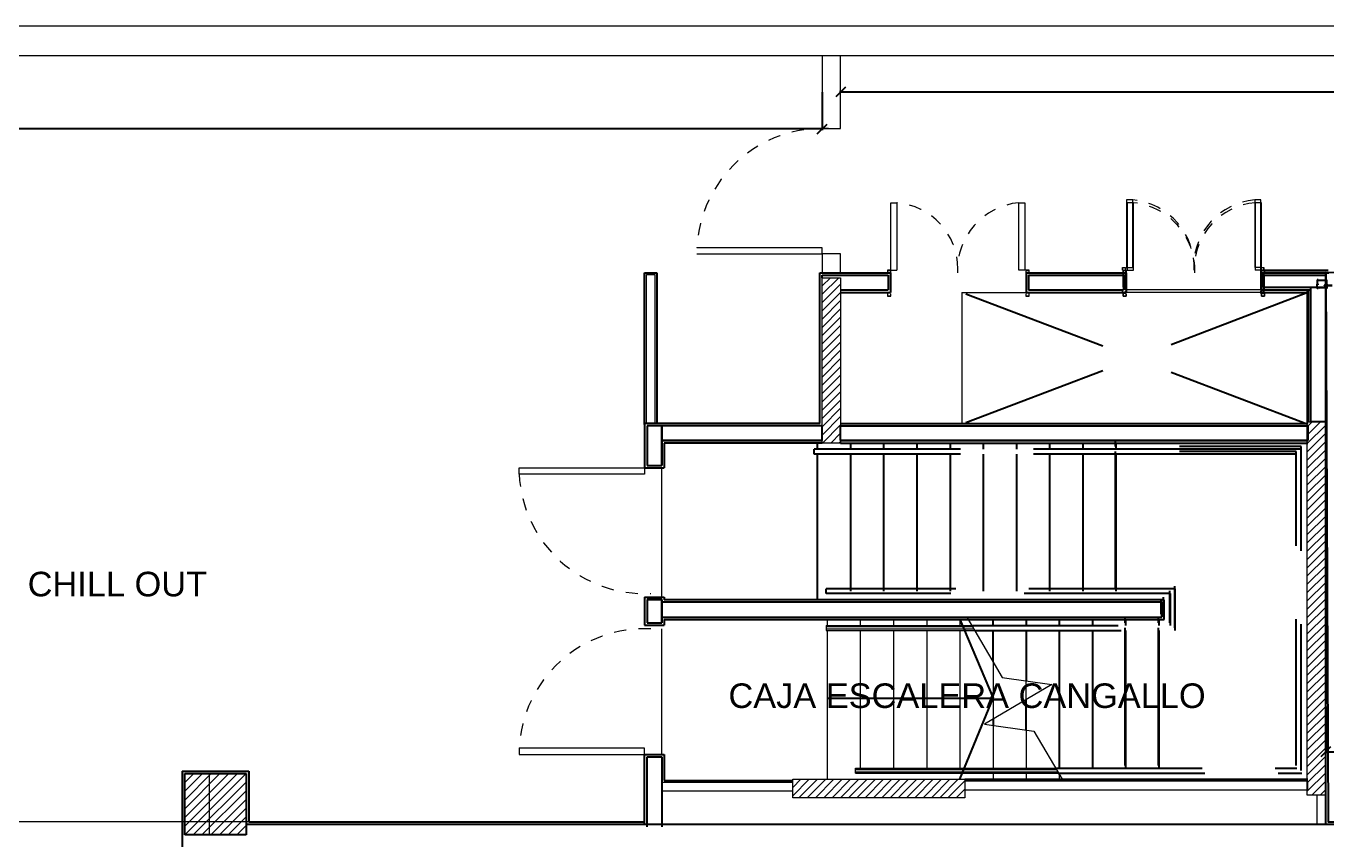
# Model space of a CAD drawing. Header units: millimetres. Extents: x 182 to 305, y 81 to 164.
# Drawn here: x 258.59 to 269.18, y 109.81 to 116.43 of the extents above; entities that cross this region are included whole.
import ezdxf

# ---------------------------------------------------------------- set-up
doc = ezdxf.new("R2010")
doc.units = ezdxf.units.MM
for name, pattern in [('Dash 1_16_', [0.003174, 0.001587, -0.001587]), ('Hidden', [7.14375, 4.7625, -2.38125]), ('Overhead', [3.96875, 2.38125, -1.5875])]:
    doc.linetypes.add(name, pattern=pattern)
for name, color, linetype in [('0 corte 1', 7, 'Continuous'), ('ACCESORIOS', 7, 'Continuous'), ('C', 7, 'Continuous'), ('DURLOCK', 7, 'Continuous'), ('estructura', 7, 'Continuous'), ('HATCH LADRILLO COMUN', 7, 'Continuous'), ('HATCH LADRILLO HUECO 12', 7, 'Continuous'), ('LADRILLO HU 018', 7, 'Continuous'), ('LADRILLO HU 12', 7, 'Continuous'), ('Lineas Proyecciones', 7, 'Hidden'), ('REVOQUES', 7, 'Continuous'), ('Sectores', 3, 'Continuous'), ('TXT', 7, 'Continuous')]:
    doc.layers.add(name, color=color, linetype=linetype)
for name, color, linetype, lineweight in [('A-DOORSYM', 7, 'Continuous', 9), ('A-FLORHRM', 7, 'Continuous', 9), ('A-FLOROTM', 7, 'Continuous', 9), ('A-FLORSTM', 7, 'Continuous', 9), ('A-WALL', 7, 'Continuous', 9), ('DIMENSION', 1, 'Continuous', 25), ('S-COLSPRM', 7, 'Continuous', 9), ('TAB-SUB', 7, 'Continuous', 9)]:
    doc.layers.add(name, color=color, linetype=linetype, lineweight=lineweight)
doc.styles.add('ARIALNARROW', font='ARIALN.TTF')
doc.styles.add('MtXpl_Arial_Unicode_', font='ARIALUNI.ttf')
doc.dimstyles.new('C', dxfattribs={"dimscale": 1.5, "dimtxt": 0.15, "dimasz": 0.08, "dimexe": 0.01, "dimexo": 0, "dimgap": 0.025, "dimtad": 1, "dimzin": 0, "dimdsep": 46, "dimtxsty": 'ARIALNARROW', "dimblk": 'OBLIQUE', "dimcen": 0, "dimclrd": 256, "dimclre": 256, "dimclrt": 256, "dimadec": 0, "dimazin": 0, "dimtfac": 1.666667, "dimtofl": 0, "dimtmove": 0, "dimatfit": 0, "dimldrblk": 'OBLIQUE', "dimfxl": 0.1, "dimtolj": 1, "dimtzin": 0, "dimarcsym": 0})

# ---------------------------------------------------------------- blocks, each defined once
blk = doc.blocks.new('_Oblique')
at = {"layer": 'estructura', "color": 0, "lineweight": -2}
blk.add_line((-0.5, -0.5), (0.5, 0.5), dxfattribs=at)
blk = doc.blocks.new('*D37')
at = {"layer": 'Defpoints', "color": 0}
for p in [(269.166106, 110.899075), (273.386109, 110.531379), (273.386109, 110.531379)]:
    blk.add_point(p, dxfattribs=at)
at = {"layer": 'DIMENSION', "lineweight": -2}
for p, q in [((269.166106, 110.899075), (269.166106, 110.521379)), ((269.166106, 110.531379), (273.386109, 110.531379)), ((273.386109, 110.531379), (273.386109, 110.521379))]:
    blk.add_line(p, q, dxfattribs=at)
at = {"layer": 'DIMENSION', "lineweight": -2, "xscale": 0.08, "yscale": 0.08, "zscale": 0.08, "rotation": 180}
blk.add_blockref('_Oblique', (269.166106, 110.531379), dxfattribs=at)
at = {"layer": 'DIMENSION', "lineweight": -2, "xscale": 0.08, "yscale": 0.08, "zscale": 0.08}
blk.add_blockref('_Oblique', (273.386109, 110.531379), dxfattribs=at)
at = {"layer": 'DIMENSION', "insert": (271.276107, 110.631679), "char_height": 0.15, "attachment_point": 5, "style": 'ARIALNARROW'}
blk.add_mtext('\\A1;4.22', dxfattribs=at)
blk = doc.blocks.new('*D51')
at = {"layer": 'Defpoints', "color": 0}
for p in [(265.220788, 115.897484), (265.220788, 115.897484), (278.801539, 114.575899)]:
    blk.add_point(p, dxfattribs=at)
at = {"layer": 'DIMENSION', "lineweight": -2}
for p, q in [((265.220788, 115.897484), (265.220788, 115.907484)), ((278.801539, 115.897484), (265.220788, 115.897484)), ((278.801539, 114.575899), (278.801539, 115.907484))]:
    blk.add_line(p, q, dxfattribs=at)
at = {"layer": 'DIMENSION', "lineweight": -2, "xscale": 0.08, "yscale": 0.08, "zscale": 0.08, "rotation": 180}
blk.add_blockref('_Oblique', (265.220788, 115.897484), dxfattribs=at)
at = {"layer": 'DIMENSION', "lineweight": -2, "xscale": 0.08, "yscale": 0.08, "zscale": 0.08}
blk.add_blockref('_Oblique', (278.801539, 115.897484), dxfattribs=at)
at = {"layer": 'DIMENSION', "insert": (272.011164, 115.999061), "char_height": 0.15, "attachment_point": 5, "style": 'ARIALNARROW'}
blk.add_mtext('\\A1;13.58', dxfattribs=at)
blk = doc.blocks.new('*D53')
at = {"layer": 'Defpoints', "color": 0}
for p in [(240.086106, 115.897484), (265.070788, 115.897484), (240.086106, 115.597484)]:
    blk.add_point(p, dxfattribs=at)
at = {"layer": 'DIMENSION', "lineweight": -2}
for p, q in [((240.086106, 115.897484), (240.086106, 115.587484)), ((265.070788, 115.897484), (265.070788, 115.587484)), ((265.070788, 115.597484), (240.086106, 115.597484))]:
    blk.add_line(p, q, dxfattribs=at)
at = {"layer": 'DIMENSION', "lineweight": -2, "xscale": 0.08, "yscale": 0.08, "zscale": 0.08, "rotation": 180}
blk.add_blockref('_Oblique', (240.086106, 115.597484), dxfattribs=at)
at = {"layer": 'DIMENSION', "lineweight": -2, "xscale": 0.08, "yscale": 0.08, "zscale": 0.08}
blk.add_blockref('_Oblique', (265.070788, 115.597484), dxfattribs=at)
at = {"layer": 'DIMENSION', "insert": (252.578447, 115.699061), "char_height": 0.15, "attachment_point": 5, "style": 'ARIALNARROW'}
blk.add_mtext('\\A1;24.98', dxfattribs=at)

msp = doc.modelspace()

# ---------------------------------------------------------------- linework, layer by layer
at = {"color": 252, "ltscale": 0.01}
msp.add_lwpolyline([(269.166106, 114.429649), (269.186106, 109.962148), (277.780636, 109.962148), (277.701952, 114.344624)], close=True, dxfattribs=at)
at = {"layer": '0 corte 1', "color": 252}
for p, q in [((269.104222, 114.369649), (269.096106, 114.369649)), ((269.096106, 114.369649), (269.096106, 114.334866)), ((269.096106, 114.334866), (269.101903, 114.334866)), ((269.096106, 114.300084), (269.096106, 114.334866)), ((269.096106, 114.334866), (269.101903, 114.334866)), ((269.104222, 114.300084), (269.096106, 114.300084)), ((269.101903, 114.334866), (269.101903, 114.340663)), ((269.101903, 114.334866), (269.101903, 114.329069)), ((269.108321, 114.36555), (269.104222, 114.369649)), ((269.108321, 114.304183), (269.104222, 114.300084)), ((269.163891, 114.36555), (269.108321, 114.36555)), ((269.163891, 114.304183), (269.108321, 114.304183)), ((269.16799, 114.369649), (269.163891, 114.36555)), ((269.16799, 114.300084), (269.163891, 114.304183)), ((269.176106, 114.369649), (269.16799, 114.369649)), ((269.176106, 114.300084), (269.16799, 114.300084)), ((269.170309, 114.340663), (269.170309, 114.334866)), ((269.170309, 114.334866), (269.176106, 114.334866)), ((269.170309, 114.329069), (269.170309, 114.334866)), ((269.170309, 114.334866), (269.176106, 114.334866)), ((269.176106, 114.334866), (269.176106, 114.369649)), ((269.176106, 114.334866), (269.176106, 114.300084))]:
    msp.add_line(p, q, dxfattribs=at)
at = {"layer": 'A-DOORSYM', "color": 252}
for p, q in [((265.628277, 114.997483), (265.678277, 114.997483)), ((265.628277, 114.447483), (265.628277, 114.997483)), ((265.678277, 114.997483), (265.678277, 114.447483)), ((266.669777, 114.447483), (266.669777, 114.997483)), ((266.669777, 114.997483), (266.719777, 114.997483)), ((266.719777, 114.997483), (266.719777, 114.447483)), ((267.597117, 115.019649), (267.547117, 115.019649)), ((267.547117, 115.019649), (267.547117, 114.469649)), ((267.601799, 114.997483), (267.551799, 114.997483)), ((267.551799, 114.997483), (267.551799, 114.447483)), ((267.597117, 114.469649), (267.597117, 115.019649)), ((267.601799, 114.447483), (267.601799, 114.997483)), ((268.588617, 115.019649), (268.588617, 114.469649)), ((268.638617, 115.019649), (268.588617, 115.019649)), ((268.593299, 114.997483), (268.593299, 114.447483)), ((268.643299, 114.997483), (268.593299, 114.997483)), ((268.638617, 114.469649), (268.638617, 115.019649)), ((268.643299, 114.447483), (268.643299, 114.997483)), ((265.070788, 114.63032), (264.050788, 114.63032)), ((265.070788, 114.58032), (265.070788, 114.63032)), ((264.050788, 114.58032), (265.070788, 114.58032)), ((265.628277, 114.447483), (265.603277, 114.447483)), ((265.603277, 114.447483), (265.603277, 114.427483)), ((265.604277, 114.427483), (265.604277, 114.446483)), ((265.604277, 114.446483), (265.627277, 114.446483)), ((265.627277, 114.446483), (265.627277, 114.427483)), ((265.628277, 114.447483), (265.678277, 114.447483)), ((265.628277, 114.427483), (265.628277, 114.447483)), ((266.719777, 114.447483), (266.669777, 114.447483)), ((266.753277, 114.447483), (266.728277, 114.447483)), ((266.728277, 114.447483), (266.728277, 114.427483)), ((266.729277, 114.427483), (266.729277, 114.446483)), ((266.729277, 114.446483), (266.752277, 114.446483)), ((266.752277, 114.446483), (266.752277, 114.427483)), ((266.753277, 114.427483), (266.753277, 114.447483)), ((267.513617, 114.469649), (267.538617, 114.469649)), ((267.513617, 114.449649), (267.513617, 114.469649)), ((267.537617, 114.468649), (267.514617, 114.468649)), ((267.514617, 114.468649), (267.514617, 114.449649)), ((267.518299, 114.447483), (267.543299, 114.447483)), ((267.518299, 114.427483), (267.518299, 114.447483)), ((267.542299, 114.446483), (267.519299, 114.446483)), ((267.519299, 114.446483), (267.519299, 114.427483)), ((267.537617, 114.449649), (267.537617, 114.468649)), ((267.538617, 114.469649), (267.538617, 114.449649)), ((267.542299, 114.427483), (267.542299, 114.446483)), ((267.543299, 114.447483), (267.543299, 114.427483)), ((267.547117, 114.469649), (267.597117, 114.469649)), ((267.551799, 114.447483), (267.601799, 114.447483)), ((268.638617, 114.469649), (268.588617, 114.469649)), ((268.643299, 114.447483), (268.593299, 114.447483)), ((268.638617, 114.469649), (268.663617, 114.469649)), ((268.638617, 114.449649), (268.638617, 114.469649)), ((268.662617, 114.468649), (268.639617, 114.468649)), ((268.639617, 114.468649), (268.639617, 114.449649)), ((268.643299, 114.447483), (268.668299, 114.447483)), ((268.643299, 114.427483), (268.643299, 114.447483)), ((268.667299, 114.446483), (268.644299, 114.446483)), ((268.644299, 114.446483), (268.644299, 114.427483)), ((268.662617, 114.449649), (268.662617, 114.468649)), ((268.663617, 114.469649), (268.663617, 114.449649)), ((268.667299, 114.427483), (268.667299, 114.446483)), ((268.668299, 114.447483), (268.668299, 114.427483)), ((265.603277, 114.257483), (265.603277, 114.237483)), ((265.603277, 114.237483), (265.628277, 114.237483)), ((265.604277, 114.238483), (265.604277, 114.257483)), ((265.627277, 114.238483), (265.604277, 114.238483)), ((265.627277, 114.257483), (265.627277, 114.238483)), ((265.628277, 114.237483), (265.628277, 114.257483)), ((266.728277, 114.257483), (266.728277, 114.237483)), ((266.728277, 114.237483), (266.753277, 114.237483)), ((266.729277, 114.238483), (266.729277, 114.257483)), ((266.752277, 114.238483), (266.729277, 114.238483)), ((266.752277, 114.257483), (266.752277, 114.238483)), ((266.753277, 114.237483), (266.753277, 114.257483)), ((267.513617, 114.259649), (267.513617, 114.279649)), ((267.538617, 114.259649), (267.513617, 114.259649)), ((267.514617, 114.279649), (267.514617, 114.260649)), ((267.514617, 114.260649), (267.537617, 114.260649)), ((267.518299, 114.237483), (267.518299, 114.257483)), ((267.543299, 114.237483), (267.518299, 114.237483)), ((267.519299, 114.257483), (267.519299, 114.238483)), ((267.519299, 114.238483), (267.542299, 114.238483)), ((267.537617, 114.260649), (267.537617, 114.279649)), ((267.538617, 114.279649), (267.538617, 114.259649)), ((267.542299, 114.238483), (267.542299, 114.257483)), ((267.543299, 114.257483), (267.543299, 114.237483)), ((268.638617, 114.259649), (268.638617, 114.279649)), ((268.663617, 114.259649), (268.638617, 114.259649)), ((268.639617, 114.279649), (268.639617, 114.260649)), ((268.639617, 114.260649), (268.662617, 114.260649)), ((268.643299, 114.237483), (268.643299, 114.257483)), ((268.668299, 114.237483), (268.643299, 114.237483)), ((268.644299, 114.257483), (268.644299, 114.238483)), ((268.644299, 114.238483), (268.667299, 114.238483)), ((268.662617, 114.260649), (268.662617, 114.279649)), ((268.663617, 114.279649), (268.663617, 114.259649)), ((268.667299, 114.238483), (268.667299, 114.257483)), ((268.668299, 114.257483), (268.668299, 114.237483)), ((262.605788, 112.789657), (262.605788, 112.839657)), ((262.605788, 112.839657), (263.625788, 112.839657)), ((263.625788, 112.839657), (263.625788, 112.789657)), ((263.625788, 112.789657), (262.605788, 112.789657)), ((263.625788, 110.560308), (262.605788, 110.560308)), ((262.605788, 110.560308), (262.605788, 110.510308)), ((262.605788, 110.510308), (263.625788, 110.510308)), ((263.625788, 110.510308), (263.625788, 110.560308))]:
    msp.add_line(p, q, dxfattribs=at)
at = {"layer": 'A-DOORSYM', "color": 252, "linetype": 'Dash 1_16_'}
for centre, radius, start, end in [((265.070788, 114.58032), 1.021225, 87.19363, 177.19363), ((265.633103, 114.45801), 0.541361, 0, 85.213389), ((266.722402, 114.447533), 0.552462, 95.466035, 182.091993), ((267.544492, 114.469698), 0.552462, 357.908007, 84.533965), ((267.549174, 114.447533), 0.552462, 357.908007, 84.533965), ((268.633791, 114.480176), 0.541361, 94.786611, 180), ((268.638473, 114.45801), 0.541361, 94.786611, 180), ((263.625788, 112.839657), 1.021225, 182.80637, 272.80637), ((263.625788, 110.510308), 1.021225, 87.19363, 177.19363)]:
    msp.add_arc(centre, radius, start, end, dxfattribs=at)
at = {"layer": 'A-FLORHRM', "color": 252}
for p, q in [((265.103288, 111.557483), (266.288817, 111.557483)), ((265.103288, 111.557483), (265.103288, 111.517483)), ((265.103288, 111.517483), (266.312296, 111.517483)), ((265.340783, 110.397481), (266.969711, 110.397481)), ((265.340783, 110.357481), (265.340783, 110.397481)), ((265.340783, 110.357481), (266.993191, 110.357481)), ((265.340783, 110.357481), (266.993191, 110.357481))]:
    msp.add_line(p, q, dxfattribs=at)
at = {"layer": 'A-FLORHRM', "color": 252, "linetype": 'Overhead'}
for p, q in [((266.294687, 111.547483), (265.103288, 111.547483)), ((266.306426, 111.527483), (265.103288, 111.527483)), ((265.340783, 110.387481), (266.975581, 110.387481)), ((265.340783, 110.387481), (266.975581, 110.387481)), ((265.340783, 110.367481), (266.987321, 110.367481)), ((265.340783, 110.367481), (266.987321, 110.367481)), ((265.340783, 110.367481), (266.987321, 110.367481)), ((265.340783, 110.367481), (266.987321, 110.367481))]:
    msp.add_line(p, q, dxfattribs=at)
at = {"layer": 'A-FLOROTM', "color": 252}
for p, q in [((268.638617, 114.289649), (267.538617, 114.289649)), ((269.016106, 113.214648), (269.016106, 114.289649)), ((266.205489, 114.267483), (266.205489, 113.192481)), ((266.205489, 114.267483), (266.728277, 114.267483)), ((268.643299, 114.267483), (267.543299, 114.267483)), ((263.765788, 111.789657), (263.765788, 112.839657)), ((263.765788, 110.510308), (263.765788, 111.531533))]:
    msp.add_line(p, q, dxfattribs=at)
at = {"layer": 'A-FLORSTM', "color": 252}
for p, q in [((265.110788, 111.607483), (265.110788, 111.557483)), ((265.380788, 111.607483), (265.380788, 111.557483)), ((265.650788, 111.607483), (265.650788, 111.557483)), ((265.920788, 111.607483), (265.920788, 111.557483)), ((266.190788, 111.607483), (266.190788, 111.557483)), ((266.247729, 111.627483), (266.535824, 111.13667)), ((266.247729, 111.627483), (266.535824, 111.13667)), ((265.110788, 111.517483), (265.110788, 110.307481)), ((265.380788, 111.517483), (265.380788, 110.397481)), ((265.650788, 111.517483), (265.650788, 110.397481)), ((265.920788, 111.517483), (265.920788, 110.397481)), ((266.190788, 111.517483), (266.190788, 110.397481)), ((266.190788, 111.517483), (266.190788, 110.397481)), ((266.460788, 111.264505), (266.460788, 110.798102)), ((266.460788, 111.264505), (266.460788, 110.798102)), ((266.535824, 111.13667), (266.938217, 111.078342)), ((266.535824, 111.13667), (266.938217, 111.078342)), ((266.938217, 111.078342), (266.390588, 110.756896)), ((266.938217, 111.078342), (266.390588, 110.756896)), ((266.730788, 110.956586), (266.730788, 111.107506)), ((266.730788, 110.956586), (266.730788, 111.107506)), ((266.390588, 110.756896), (266.792981, 110.698567)), ((266.460788, 110.74672), (266.460788, 110.397481)), ((266.460788, 110.74672), (266.460788, 110.397481)), ((266.730788, 110.707582), (266.730788, 110.397481)), ((266.730788, 110.707582), (266.730788, 110.397481)), ((266.792981, 110.698567), (267.022539, 110.307481)), ((266.460788, 110.357481), (266.460788, 110.307481)), ((266.730788, 110.357481), (266.730788, 110.307481)), ((267.000788, 110.307481), (267.000788, 110.344537)), ((267.000788, 110.307481), (267.000788, 110.344537))]:
    msp.add_line(p, q, dxfattribs=at)
at = {"layer": 'A-WALL', "color": 252, "lineweight": 18}
for p, q in [((276.136101, 116.434648), (251.336101, 116.434648)), ((251.336101, 116.194648), (276.136101, 116.194648)), ((265.070788, 116.194648), (265.070788, 115.60032)), ((265.220788, 115.60032), (265.220788, 116.194648)), ((265.070788, 115.60032), (265.220788, 115.60032)), ((265.070788, 114.58032), (265.070788, 114.429649)), ((265.220788, 114.58032), (265.070788, 114.58032)), ((265.220788, 114.429649), (265.220788, 114.58032))]:
    msp.add_line(p, q, dxfattribs=at)
at = {"layer": 'ACCESORIOS', "color": 252, "elevation": 0.000001}
msp.add_lwpolyline([(269.219458, 114.322628), (269.158626, 114.322628, -0.144767), (269.158354, 114.322709), (269.156093, 114.324174, -0.481578), (269.156047, 114.324641), (269.157432, 114.325987, -0.195255), (269.157781, 114.326128), (269.219458, 114.326128)], format="xyb", dxfattribs=at)
for points in [[(269.159408, 114.322628), (269.159008, 114.321878), (269.158108, 114.326978), (269.157758, 114.326128)], [(269.160908, 114.322628), (269.160508, 114.321878), (269.159608, 114.326978), (269.159258, 114.326128)], [(269.162408, 114.322628), (269.162008, 114.321878), (269.161108, 114.326978), (269.160758, 114.326128)], [(269.163908, 114.322628), (269.163508, 114.321878), (269.162608, 114.326978), (269.162258, 114.326128)], [(269.165408, 114.322628), (269.165008, 114.321878), (269.164108, 114.326978), (269.163758, 114.326128)], [(269.166908, 114.322628), (269.166508, 114.321878), (269.165608, 114.326978), (269.165258, 114.326128)], [(269.168408, 114.322628), (269.168008, 114.321878), (269.167108, 114.326978), (269.166758, 114.326128)], [(269.168408, 114.322628), (269.168008, 114.321878), (269.167108, 114.326978), (269.166758, 114.326128)], [(269.169908, 114.322628), (269.169508, 114.321878), (269.168608, 114.326978), (269.168258, 114.326128)], [(269.171408, 114.322628), (269.171008, 114.321878), (269.170108, 114.326978), (269.169758, 114.326128)], [(269.172908, 114.322628), (269.172508, 114.321878), (269.171608, 114.326978), (269.171258, 114.326128)], [(269.174408, 114.322628), (269.174008, 114.321878), (269.173108, 114.326978), (269.172758, 114.326128)], [(269.175908, 114.322628), (269.175508, 114.321878), (269.174608, 114.326978), (269.174258, 114.326128)], [(269.177408, 114.322628), (269.177008, 114.321878), (269.176108, 114.326978), (269.175758, 114.326128)]]:
    msp.add_lwpolyline(points, dxfattribs=at)
at = {"layer": 'C', "color": 252}
for p, q in [((259.886106, 109.854648), (259.886106, 110.354648)), ((259.886106, 110.354648), (260.386106, 110.354648)), ((259.886106, 109.854648), (259.886106, 110.354648)), ((259.886106, 110.354648), (260.386106, 110.354648)), ((259.886106, 109.854648), (259.886106, 110.354648)), ((259.886106, 110.354648), (260.386106, 110.354648)), ((259.886106, 109.854648), (259.886106, 110.354648)), ((259.886106, 110.354648), (260.386106, 110.354648)), ((260.386106, 110.354648), (260.386106, 109.854648)), ((260.386106, 110.354648), (260.386106, 109.854648)), ((260.386106, 110.354648), (260.386106, 109.854648)), ((260.386106, 110.354648), (260.386106, 109.854648)), ((260.386106, 109.854648), (259.886106, 109.854648)), ((260.386106, 109.854648), (259.886106, 109.854648)), ((260.386106, 109.854648), (259.886106, 109.854648)), ((260.386106, 109.854648), (259.886106, 109.854648))]:
    msp.add_line(p, q, dxfattribs=at)
at = {"layer": 'DURLOCK', "color": 252, "lineweight": 18}
for p, q in [((263.640788, 113.202481), (263.640788, 114.412483)), ((263.640788, 114.412483), (263.710788, 114.412483)), ((263.710788, 114.412483), (263.710788, 113.202481)), ((263.765788, 110.282483), (263.765788, 110.212483)), ((264.830788, 110.282483), (263.765788, 110.282483)), ((263.765788, 110.282483), (263.765788, 110.282483)), ((264.830788, 110.212483), (264.830788, 110.282483)), ((266.230788, 110.292481), (266.230788, 110.222481)), ((269.020788, 110.292481), (266.230788, 110.292481)), ((266.230788, 110.292481), (266.230788, 110.292481)), ((269.020788, 110.222481), (269.020788, 110.292481)), ((263.765788, 110.212483), (264.830788, 110.212483)), ((266.230788, 110.222481), (269.020788, 110.222481)), ((269.096106, 109.942148), (269.096106, 110.179647)), ((269.166106, 109.942148), (269.166106, 110.179648)), ((260.406106, 109.962148), (255.388398, 109.962148)), ((262.125788, 109.962148), (262.005788, 109.962148)), ((269.166106, 109.942148), (269.096106, 109.942148))]:
    msp.add_line(p, q, dxfattribs=at)
at = {"layer": 'HATCH LADRILLO COMUN', "color": 252, "ltscale": 5}
for p, q in [((265.050788, 114.427483), (265.627277, 114.427483)), ((265.050788, 113.202481), (265.050788, 114.427483)), ((265.627277, 114.427483), (265.627277, 114.267483)), ((266.729277, 114.427483), (267.542299, 114.427483)), ((266.729277, 114.427483), (266.729277, 114.267483)), ((267.537617, 114.449649), (267.537617, 114.289649)), ((267.542299, 114.427483), (267.542299, 114.267483)), ((268.639617, 114.449649), (269.186106, 114.449649)), ((268.639617, 114.449649), (268.639617, 114.289649)), ((268.644299, 114.427483), (269.190788, 114.427483)), ((268.644299, 114.427483), (268.644299, 114.267483)), ((268.639617, 114.289649), (269.026106, 114.289649)), ((269.026106, 113.214647), (269.026106, 114.289649)), ((265.220788, 114.267483), (265.627277, 114.267483)), ((266.729277, 114.267483), (267.542299, 114.267483)), ((268.644299, 114.267483), (269.030788, 114.267483)), ((265.050788, 113.202481), (263.625788, 113.202481)), ((263.625788, 113.192483), (263.625788, 112.839657)), ((265.220788, 113.202481), (269.020788, 113.202481)), ((269.166106, 109.942148), (269.166106, 113.214648)), ((265.070788, 113.04248), (263.785788, 113.04248)), ((263.785788, 113.04248), (263.785788, 112.839657)), ((265.220788, 113.042481), (269.020788, 113.042481)), ((263.625788, 112.839657), (263.785788, 112.839657)), ((263.625788, 111.789657), (263.625788, 111.560308)), ((263.625788, 111.789657), (263.785788, 111.789657)), ((263.785788, 111.789657), (263.785788, 111.767483)), ((267.852955, 111.767483), (263.785788, 111.767483)), ((267.848273, 111.629648), (267.848273, 111.789648)), ((267.852955, 111.607483), (267.852955, 111.767483)), ((263.785788, 111.607483), (263.785788, 111.560308)), ((263.785788, 111.607483), (267.852955, 111.607483))]:
    msp.add_line(p, q, dxfattribs=at)
at = {"layer": 'HATCH LADRILLO HUECO 12', "color": 252, "ltscale": 5}
for p, q in [((269.046106, 114.309649), (269.166106, 114.309649)), ((269.046106, 113.214648), (269.046106, 114.309649)), ((269.166106, 114.309649), (269.166106, 113.214648)), ((263.765788, 113.182481), (263.645788, 113.182481)), ((263.645788, 113.182481), (263.645788, 112.859657)), ((265.070788, 113.182481), (263.765788, 113.182481)), ((263.765788, 113.182481), (263.765788, 113.062481)), ((263.765788, 112.859657), (263.765788, 113.182481)), ((265.070788, 113.062481), (265.070788, 113.182481)), ((265.220788, 113.182481), (269.020788, 113.182481)), ((265.220788, 113.062481), (265.220788, 113.182481)), ((269.020788, 113.182481), (269.020788, 113.062481)), ((269.166106, 113.214648), (269.046106, 113.214648)), ((263.765788, 113.062481), (265.070788, 113.062481)), ((269.020788, 113.062481), (265.220788, 113.062481)), ((263.645788, 112.859657), (263.765788, 112.859657)), ((263.765788, 111.769657), (263.645788, 111.769657)), ((263.645788, 111.769657), (263.645788, 111.580308)), ((263.765788, 111.580308), (263.765788, 111.769657)), ((267.832955, 111.747483), (263.765788, 111.747483)), ((263.765788, 111.747483), (263.765788, 111.627483)), ((267.832955, 111.627483), (267.832955, 111.747483)), ((263.645788, 111.580308), (263.765788, 111.580308)), ((263.765788, 111.627483), (267.832955, 111.627483))]:
    msp.add_line(p, q, dxfattribs=at)
at = {"layer": 'LADRILLO HU 018', "color": 252, "ltscale": 5}
msp.add_line((260.386106, 109.942148), (269.886106, 109.942148), dxfattribs=at)
msp.add_line((260.386106, 109.942148), (269.886106, 109.942148), dxfattribs=at)
at = {"layer": 'LADRILLO HU 12', "color": 252, "ltscale": 5}
for p, q in [((265.070788, 114.407483), (265.607277, 114.407483)), ((265.070788, 114.387483), (265.070788, 114.407483)), ((265.607277, 114.407483), (265.607277, 114.287483)), ((266.749277, 114.407483), (267.522299, 114.407483)), ((266.749277, 114.407483), (266.749277, 114.287483)), ((267.517617, 114.429649), (267.517617, 114.309649)), ((267.522299, 114.407483), (267.522299, 114.287483)), ((268.659617, 114.429649), (269.166106, 114.429649)), ((268.659617, 114.429649), (268.659617, 114.309649)), ((268.664299, 114.407483), (269.170788, 114.407483)), ((268.664299, 114.407483), (268.664299, 114.287483)), ((269.166106, 113.214647), (269.166106, 114.429649)), ((265.220788, 114.287483), (265.607277, 114.287483)), ((266.749277, 114.287483), (267.522299, 114.287483)), ((268.659617, 114.309649), (269.046106, 114.309649)), ((268.664299, 114.287483), (269.050788, 114.287483)), ((269.046106, 113.214647), (269.046106, 114.309649)), ((265.070788, 113.182481), (263.645788, 113.182481)), ((263.645788, 113.182481), (263.645788, 112.859657)), ((265.220788, 113.182481), (269.020788, 113.182481)), ((265.070788, 113.062481), (263.765788, 113.062481)), ((263.765788, 113.062481), (263.765788, 112.859657)), ((265.220788, 113.062481), (269.020788, 113.062481)), ((263.645788, 112.859657), (263.765788, 112.859657)), ((263.645788, 111.769657), (263.645788, 111.580308)), ((263.645788, 111.769657), (263.765788, 111.769657)), ((263.765788, 111.769657), (263.765788, 111.747483)), ((267.832955, 111.747483), (263.765788, 111.747483)), ((267.828273, 111.649648), (267.828273, 111.769648)), ((267.832955, 111.627483), (267.832955, 111.747483)), ((263.645788, 111.580308), (263.765788, 111.580308)), ((263.765788, 111.627483), (267.832955, 111.627483)), ((263.765788, 111.627483), (263.765788, 111.580308)), ((263.645788, 109.919983), (263.645788, 110.490308)), ((263.645788, 110.490308), (263.765788, 110.490308)), ((263.765788, 110.490308), (263.765788, 109.919983))]:
    msp.add_line(p, q, dxfattribs=at)
at = {"layer": 'Lineas Proyecciones', "color": 252, "linetype": 'Hidden', "ltscale": 0.25}
for p, q in [((269.020788, 114.267483), (266.205489, 113.192483)), ((269.020788, 113.192483), (266.205489, 114.267483)), ((265.030788, 113.04248), (265.030788, 112.99248)), ((265.300788, 113.042481), (265.300788, 112.99248)), ((265.570788, 113.042481), (265.570788, 112.99248)), ((265.840788, 113.042481), (265.840788, 112.99248)), ((266.110788, 113.042481), (266.110788, 112.99248)), ((266.380788, 113.042481), (266.380788, 112.99248)), ((266.650788, 113.042481), (266.650788, 112.99248)), ((266.920788, 113.042481), (266.920788, 112.99248)), ((267.190788, 113.042481), (267.190788, 112.99248)), ((267.456106, 113.014645), (267.456106, 113.064647)), ((267.460788, 112.99248), (267.460788, 113.042481)), ((265.005095, 112.95248), (265.005095, 112.99248)), ((267.980794, 112.99248), (265.005095, 112.99248)), ((265.005095, 112.95248), (265.005095, 112.99248)), ((265.005095, 112.96248), (265.005095, 112.98248)), ((265.005095, 112.96248), (265.005095, 112.98248)), ((267.980794, 112.95248), (265.005095, 112.95248)), ((265.030788, 112.95248), (265.030788, 111.767483)), ((265.300788, 112.95248), (265.300788, 111.837483)), ((265.570788, 112.95248), (265.570788, 111.837483)), ((265.840788, 112.95248), (265.840788, 111.837483)), ((266.110788, 112.95248), (266.110788, 111.837483)), ((266.380788, 112.95248), (266.380788, 111.837483)), ((266.650788, 112.95248), (266.650788, 111.837483)), ((266.920788, 112.95248), (266.920788, 111.837483)), ((267.190788, 112.95248), (267.190788, 111.837483)), ((267.456106, 111.859648), (267.456106, 112.974645)), ((267.460788, 111.837483), (267.460788, 112.95248)), ((268.966101, 113.014645), (267.976111, 113.014645)), ((268.926101, 112.974645), (267.976111, 112.974645)), ((268.970783, 112.99248), (267.980794, 112.99248)), ((268.930783, 112.95248), (267.980794, 112.95248)), ((268.926101, 110.419647), (268.926101, 112.974645)), ((268.966101, 110.379647), (268.966101, 113.014645)), ((265.103288, 111.817483), (265.103288, 111.857483)), ((267.942955, 111.857483), (265.103288, 111.857483)), ((265.103288, 111.817483), (265.103288, 111.857483)), ((267.938273, 111.539648), (267.938273, 111.879648)), ((267.942955, 111.517483), (267.942955, 111.857483)), ((267.902955, 111.817483), (265.103288, 111.817483)), ((267.898273, 111.579648), (267.898273, 111.839648)), ((267.902955, 111.557483), (267.902955, 111.817483)), ((266.288817, 111.557483), (267.902955, 111.557483)), ((266.460788, 111.557483), (266.460788, 111.607483)), ((266.730788, 111.607483), (266.730788, 111.557483)), ((267.000788, 111.557483), (267.000788, 111.607483)), ((267.270788, 111.557483), (267.270788, 111.607483)), ((267.536106, 111.579648), (267.536106, 111.629648)), ((267.536106, 110.419647), (267.536106, 111.539648)), ((267.536106, 110.419647), (267.536106, 111.539648)), ((267.540788, 111.557483), (267.540788, 111.607483)), ((267.806106, 111.579648), (267.806106, 111.629648)), ((267.806106, 110.419647), (267.806106, 111.539648)), ((267.806106, 110.419647), (267.806106, 111.539648)), ((267.810788, 111.557483), (267.810788, 111.607483)), ((266.312296, 111.517483), (267.942955, 111.517483)), ((266.460788, 111.264505), (266.460788, 111.517483)), ((266.730788, 111.517483), (266.730788, 111.108409)), ((266.730788, 111.517483), (266.730788, 111.108409)), ((267.000788, 110.397481), (267.000788, 111.517483)), ((267.000788, 110.397481), (267.000788, 111.517483)), ((267.270788, 110.397481), (267.270788, 111.517483)), ((267.270788, 110.397481), (267.270788, 111.517483)), ((267.540788, 110.397481), (267.540788, 111.517483)), ((267.540788, 110.397481), (267.540788, 111.517483)), ((267.810788, 110.397481), (267.810788, 111.517483)), ((267.810788, 110.397481), (267.810788, 111.517483)), ((266.730788, 110.707582), (266.730788, 110.956586)), ((266.460788, 110.798102), (266.460788, 110.74672)), ((266.969711, 110.397481), (268.930783, 110.397481)), ((266.993191, 110.357481), (268.970783, 110.357481)), ((266.993191, 110.357481), (268.970783, 110.357481)), ((267.000788, 110.344537), (267.000788, 110.357481))]:
    msp.add_line(p, q, dxfattribs=at)
at = {"layer": 'REVOQUES', "color": 252, "ltscale": 5}
for p, q in [((263.625788, 113.192483), (263.625788, 114.427483)), ((263.625788, 114.427483), (263.725788, 114.427483)), ((263.725788, 114.427483), (263.725788, 113.202481)), ((263.625788, 111.560308), (263.785788, 111.560308)), ((263.625788, 110.510308), (263.785788, 110.510308)), ((263.625788, 109.939983), (263.625788, 110.510308)), ((263.785788, 110.510308), (263.785788, 110.297483)), ((259.866106, 110.374648), (260.406106, 110.374648)), ((259.866106, 110.374648), (259.866106, 109.962148)), ((259.866106, 110.374648), (260.406106, 110.374648)), ((259.866106, 110.374648), (259.866106, 109.742148)), ((260.406106, 110.374648), (260.406106, 109.962148)), ((260.406106, 110.374648), (260.406106, 109.962148)), ((263.785788, 110.297483), (264.830788, 110.297483)), ((266.230788, 110.307481), (269.020788, 110.307481)), ((260.406106, 109.962148), (263.621106, 109.962148)), ((260.406106, 109.962148), (263.621106, 109.962148))]:
    msp.add_line(p, q, dxfattribs=at)
at = {"layer": 'S-COLSPRM', "color": 252, "linetype": 'Continuous', "ltscale": 5}
for p, q in [((265.070788, 114.320325), (265.137945, 114.387482)), ((265.070788, 114.252973), (265.205297, 114.387482)), ((265.070788, 114.185621), (265.220788, 114.335621)), ((265.070788, 114.118269), (265.220788, 114.268269)), ((265.070788, 114.050917), (265.220788, 114.200917)), ((265.070788, 113.983565), (265.220788, 114.133565)), ((265.070788, 113.916213), (265.220788, 114.066213)), ((265.070788, 113.848861), (265.220788, 113.998861)), ((265.070788, 113.781509), (265.220788, 113.931509)), ((265.070788, 113.714157), (265.220788, 113.864157)), ((265.070788, 113.646805), (265.220788, 113.796805)), ((265.070788, 113.579453), (265.220788, 113.729453)), ((265.070788, 113.512102), (265.220788, 113.662102)), ((265.070788, 113.44475), (265.220788, 113.59475)), ((265.070788, 113.377398), (265.220788, 113.527398)), ((265.070788, 113.310046), (265.220788, 113.460046)), ((265.070788, 113.242694), (265.220788, 113.392694)), ((265.070788, 113.175342), (265.220788, 113.325342)), ((265.070788, 113.10799), (265.220788, 113.25799)), ((265.07263, 113.04248), (265.220788, 113.190638)), ((265.139982, 113.04248), (265.220788, 113.123286)), ((265.207334, 113.04248), (265.220788, 113.055934)), ((264.830788, 110.241265), (264.897004, 110.307481)), ((264.830788, 110.173913), (264.964356, 110.307481)), ((264.881708, 110.157481), (265.031708, 110.307481)), ((264.94906, 110.157481), (265.09906, 110.307481)), ((265.016412, 110.157481), (265.166412, 110.307481)), ((265.083764, 110.157481), (265.233764, 110.307481)), ((265.151116, 110.157481), (265.301116, 110.307481)), ((265.218468, 110.157481), (265.368468, 110.307481)), ((265.28582, 110.157481), (265.43582, 110.307481)), ((265.353172, 110.157481), (265.503172, 110.307481)), ((265.420523, 110.157481), (265.570523, 110.307481)), ((265.487875, 110.157481), (265.637875, 110.307481)), ((265.555227, 110.157481), (265.705227, 110.307481)), ((265.622579, 110.157481), (265.772579, 110.307481)), ((265.689931, 110.157481), (265.839931, 110.307481)), ((265.757283, 110.157481), (265.907283, 110.307481)), ((265.824635, 110.157481), (265.974635, 110.307481)), ((265.891987, 110.157481), (266.041987, 110.307481)), ((265.959339, 110.157481), (266.109339, 110.307481)), ((266.026691, 110.157481), (266.176691, 110.307481)), ((266.094043, 110.157481), (266.230788, 110.294227)), ((266.161395, 110.157481), (266.230788, 110.226875)), ((266.228746, 110.157481), (266.230788, 110.159523))]:
    msp.add_line(p, q, dxfattribs=at)
at = {"layer": 'S-COLSPRM', "color": 252, "ltscale": 5}
for p, q in [((269.016106, 113.173744), (269.057009, 113.214647)), ((269.016106, 113.106392), (269.12436, 113.214647)), ((269.016106, 113.03904), (269.166106, 113.18904)), ((269.016106, 112.971689), (269.166106, 113.121689)), ((269.016106, 112.904337), (269.166106, 113.054337)), ((269.016106, 112.836985), (269.166106, 112.986985)), ((269.016106, 112.769633), (269.166106, 112.919633)), ((269.016106, 112.702281), (269.166106, 112.852281)), ((269.016106, 112.634929), (269.166106, 112.784929)), ((269.016106, 112.567577), (269.166106, 112.717577)), ((269.016106, 112.500225), (269.166106, 112.650225)), ((269.016106, 112.432873), (269.166106, 112.582873)), ((269.016106, 112.365521), (269.166106, 112.515521)), ((269.016106, 112.298169), (269.166106, 112.448169)), ((269.016106, 112.230817), (269.166106, 112.380817)), ((269.016106, 112.163465), (269.166106, 112.313465)), ((269.016106, 112.096114), (269.166106, 112.246114)), ((269.016106, 112.028762), (269.166106, 112.178762)), ((269.016106, 111.96141), (269.166106, 112.11141)), ((269.016106, 111.894058), (269.166106, 112.044058)), ((269.016106, 111.826706), (269.166106, 111.976706)), ((269.016106, 111.759354), (269.166106, 111.909354)), ((269.016106, 111.692002), (269.166106, 111.842002)), ((269.016106, 111.62465), (269.166106, 111.77465)), ((269.016106, 111.557298), (269.166106, 111.707298)), ((269.016106, 111.489946), (269.166106, 111.639946)), ((269.016106, 111.422594), (269.166106, 111.572594)), ((269.016106, 111.355242), (269.166106, 111.505242)), ((269.016106, 111.287891), (269.166106, 111.437891)), ((269.016106, 111.220539), (269.166106, 111.370539)), ((269.016106, 111.153187), (269.166106, 111.303187)), ((269.016106, 111.085835), (269.166106, 111.235835)), ((269.016106, 111.018483), (269.166106, 111.168483)), ((269.016106, 110.951131), (269.166106, 111.101131)), ((269.016106, 110.883779), (269.166106, 111.033779)), ((269.016106, 110.816427), (269.166106, 110.966427)), ((269.016106, 110.749075), (269.166106, 110.899075)), ((269.016106, 110.681723), (269.166106, 110.831723)), ((269.016106, 110.614371), (269.166106, 110.764371)), ((269.016106, 110.547019), (269.166106, 110.697019)), ((269.016106, 110.479667), (269.166106, 110.629667)), ((269.016106, 110.412316), (269.166106, 110.562316)), ((269.016106, 110.344964), (269.166106, 110.494964)), ((269.016106, 110.277612), (269.166106, 110.427612)), ((269.016106, 110.21026), (269.166106, 110.36026)), ((269.052845, 110.179647), (269.166106, 110.292908)), ((269.120197, 110.179647), (269.166106, 110.225556))]:
    msp.add_line(p, q, dxfattribs=at)
at = {"layer": 'S-COLSPRM', "color": 252, "linetype": 'Continuous'}
for p, q in [((259.886106, 110.351111), (259.889644, 110.354648)), ((259.886106, 110.2804), (259.960354, 110.354648)), ((259.886106, 110.20969), (260.031065, 110.354648)), ((259.886106, 110.138979), (260.101776, 110.354648)), ((259.886106, 110.068268), (260.172487, 110.354648)), ((259.886106, 109.997557), (260.243197, 110.354648)), ((259.886106, 109.926847), (260.313908, 110.354648)), ((259.886106, 109.856136), (260.384619, 110.354648)), ((259.886106, 110.351111), (259.889644, 110.354648)), ((259.886106, 110.2804), (259.960354, 110.354648)), ((259.886106, 110.20969), (260.031065, 110.354648)), ((259.886106, 110.138979), (260.101776, 110.354648)), ((259.886106, 110.068268), (260.172487, 110.354648)), ((259.886106, 109.997557), (260.243197, 110.354648)), ((259.886106, 109.926847), (260.313908, 110.354648)), ((259.886106, 109.856136), (260.384619, 110.354648)), ((259.955329, 109.854648), (260.386106, 110.285425)), ((259.955329, 109.854648), (260.386106, 110.285425)), ((260.02604, 109.854648), (260.386106, 110.214715)), ((260.02604, 109.854648), (260.386106, 110.214715)), ((260.096751, 109.854648), (260.386106, 110.144004)), ((260.096751, 109.854648), (260.386106, 110.144004)), ((260.167461, 109.854648), (260.386106, 110.073293)), ((260.167461, 109.854648), (260.386106, 110.073293)), ((260.238172, 109.854648), (260.386106, 110.002583)), ((260.238172, 109.854648), (260.386106, 110.002583)), ((260.308883, 109.854648), (260.386106, 109.931872)), ((260.308883, 109.854648), (260.386106, 109.931872)), ((260.379593, 109.854648), (260.386106, 109.861161)), ((260.379593, 109.854648), (260.386106, 109.861161))]:
    msp.add_line(p, q, dxfattribs=at)
at = {"layer": 'S-COLSPRM', "color": 252}
msp.add_line((260.086106, 109.854648), (260.086106, 110.354648), dxfattribs=at)
msp.add_line((260.086106, 109.854648), (260.086106, 110.354648), dxfattribs=at)
at = {"layer": 'TAB-SUB', "color": 252}
for p, q in [((265.070788, 114.387482), (265.220788, 114.387482)), ((265.070788, 113.04248), (265.070788, 114.387482)), ((265.220788, 114.387482), (265.220788, 113.04248)), ((269.016106, 110.179647), (269.016106, 113.214647)), ((269.016106, 113.214647), (269.166106, 113.214647)), ((269.166106, 113.214647), (269.166106, 110.179647)), ((265.220788, 113.04248), (265.070788, 113.04248)), ((264.830788, 110.157481), (264.830788, 110.307481)), ((264.830788, 110.307481), (266.230788, 110.307481)), ((266.230788, 110.307481), (266.230788, 110.157481)), ((269.166106, 110.179647), (269.016106, 110.179647)), ((266.230788, 110.157481), (264.830788, 110.157481))]:
    msp.add_line(p, q, dxfattribs=at)
at = {"layer": 'TXT', "color": 252}
for p, q in [((266.190788, 111.607483), (266.460788, 110.967481)), ((266.190788, 111.607483), (266.460788, 110.967481)), ((265.110788, 110.966682), (266.460788, 110.966682)), ((265.110788, 110.966682), (266.460788, 110.966682)), ((266.190788, 110.307481), (266.460788, 110.967481)), ((266.190788, 110.307481), (266.460788, 110.967481))]:
    msp.add_line(p, q, dxfattribs=at)

# ---------------------------------------------------------------- texts
at = {"layer": 'Sectores', "style": 'MtXpl_Arial_Unicode_'}
for s, p in [('CHILL OUT', (258.608185, 111.795511)), ('CAJA ESCALERA CANGALLO', (264.308288, 110.887529))]:
    msp.add_text(s, height=0.2, dxfattribs=at).set_placement(p)

# ---------------------------------------------------------------- dimensions: what is measured, and where the dimension line sits
at = {"layer": 'DIMENSION'}
for base, p1, p2, override, picture, middle in [((265.220788, 115.897484), (278.801539, 114.575899), (265.220788, 115.897484), {"dimscale": 1, "dimlfac": 1, "dimtxsty": 'ARIALNARROW', "dimtmove": 1, "dimtolj": 1}, '*D51', (272.011164, 115.999061)), ((240.086106, 115.597484), (265.070788, 115.897484), (240.086106, 115.897484), {"dimscale": 1, "dimlfac": 1, "dimtxsty": 'ARIALNARROW', "dimtmove": 1, "dimtolj": 1}, '*D53', (252.578447, 115.699061)), ((273.386109, 110.531379), (269.166106, 110.899075), (273.386109, 110.531379), {"dimscale": 1, "dimlfac": 1, "dimtxsty": 'ARIALNARROW', "dimtolj": 1}, '*D37', (271.276107, 110.631679))]:
    dim = msp.add_linear_dim(base=base, p1=p1, p2=p2, dimstyle='C', override=override, dxfattribs=at)
    dim.commit()
    dim.dimension.update_dxf_attribs({"geometry": picture, "text_midpoint": middle})

doc.saveas('drawing.dxf')
